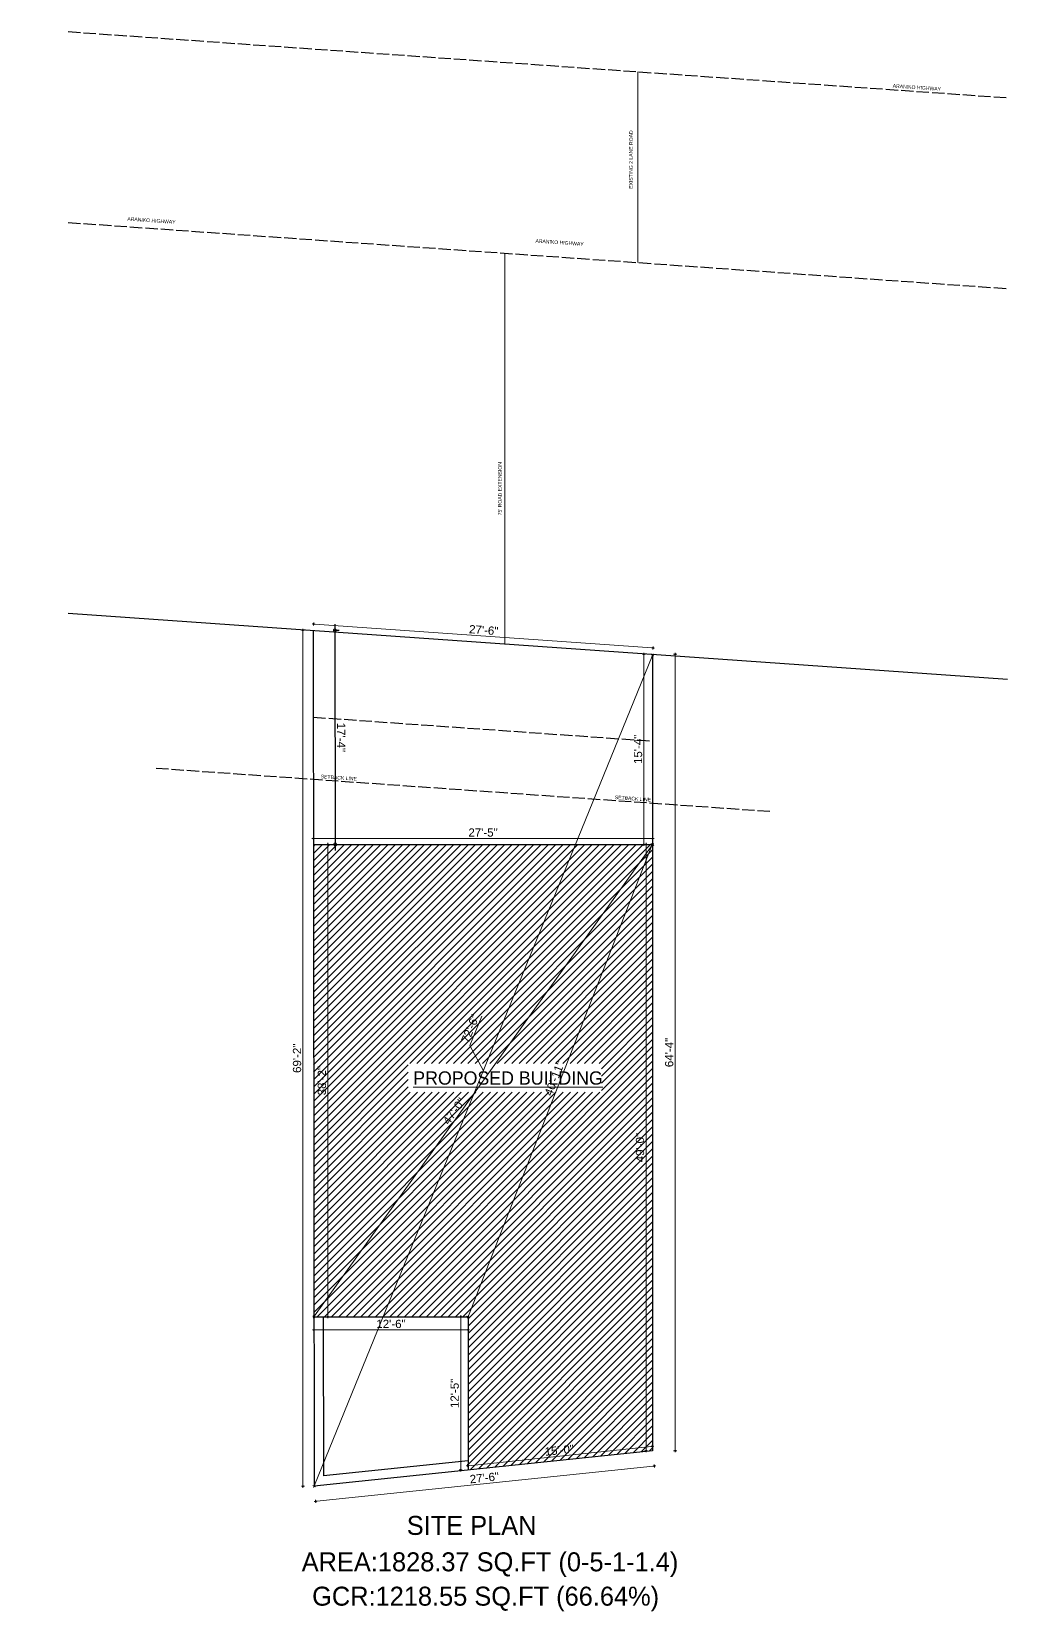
# Model space of a CAD drawing. Header units: inches. Extents: x -71 to 2682309, y -3332 to 801571.
# Drawn here: x 2648917 to 2649883, y 787112 to 788643 of the extents above; entities that cross this region are included whole.
import ezdxf

# ---------------------------------------------------------------- set-up
doc = ezdxf.new("R2010")
doc.units = ezdxf.units.IN
doc.header["$MEASUREMENT"] = 0
doc.header["$PDMODE"] = 99
doc.linetypes.add('ACAD_ISO02W100', pattern=[15, 12, -3])
for name, color, linetype, lineweight in [('1-Wall', 20, 'Continuous', 30), ('DIM RA', 4, 'Continuous', 15), ('DOOR-WIN RA', 3, 'Continuous', 20), ('Hatch', 254, 'Continuous', 9), ('HATCH RA', 8, 'Continuous', 9), ('TEXT RA', 254, 'Continuous', 20)]:
    doc.layers.add(name, color=color, linetype=linetype, lineweight=lineweight)
doc.layers.add('lettring', color=7, linetype='Continuous')
doc.styles.add('DIM 8', font='arial.ttf', dxfattribs={"height": 8})
doc.styles.add('EAPL', font='arial.ttf', dxfattribs={"height": 8})
doc.styles.add('RA 50 new', font='GOTHIC.TTF', dxfattribs={"height": 100})
doc.styles.get("Standard").update_dxf_attribs({"font": 'arial.ttf'})
doc.dimstyles.new('Copy of DIM 8', dxfattribs={"dimtxt": 8, "dimasz": 1, "dimexe": 6, "dimexo": 18, "dimgap": 1.6875, "dimtad": 1, "dimdec": 0, "dimzin": 3, "dimdsep": 46, "dimlunit": 4, "dimtxsty": 'DIM 8', "dimblk": 'dot 2', "dimcen": 0.09375, "dimse1": 1, "dimse2": 1, "dimclrd": 1, "dimclre": 1, "dimclrt": 256, "dimadec": 0, "dimazin": 0, "dimtfac": 0.75, "dimtdec": 0, "dimtix": 1, "dimtmove": 1, "dimatfit": 3, "dimldrblk": 'DOT', "dimfxl": 1, "dimtolj": 1, "dimtzin": 0, "dimlwd": 9, "dimlwe": 9, "dimarcsym": 0})
doc.dimstyles.new('EA Copy of 1-8', dxfattribs={"dimtxt": 8, "dimasz": 6, "dimexe": 4, "dimexo": 6, "dimgap": 2, "dimtad": 1, "dimdec": 0, "dimzin": 0, "dimdsep": 46, "dimlunit": 3, "dimtxsty": 'EAPL', "dimblk": 'DOTSMALL', "dimcen": -0.09, "dimdle": 6, "dimclrd": 256, "dimclre": 256, "dimclrt": 256, "dimadec": 0, "dimazin": 0, "dimtfac": 8, "dimtdec": 0, "dimtix": 1, "dimtmove": 0, "dimatfit": 3, "dimldrblk": 'OPEN30', "dimfxl": 1, "dimfxlon": 1, "dimtolj": 1, "dimtzin": 0, "dimlwd": -1, "dimlwe": -1, "dimarcsym": 0})

# ---------------------------------------------------------------- blocks, each defined once
blk = doc.blocks.new('dot1')
at = {"layer": 'Hatch'}
h = blk.add_hatch(color=256, dxfattribs=at)
edge = h.paths.add_edge_path()
edge.add_arc((0, 0), 1, 0, 360)
for p, q in [((3, 0), (-3, 0)), ((0, 3), (0, -3))]:
    blk.add_line(p, q, dxfattribs=at)
blk.add_circle((0, 0), 1, dxfattribs=at)
blk = doc.blocks.new('dot 2')
at = {"layer": 'Hatch', "xscale": 0.5, "yscale": 0.5, "zscale": 0.5}
blk.add_blockref('dot1', (0, 0), dxfattribs=at)
blk = doc.blocks.new('*D13')
at = {"layer": 'Defpoints', "color": 0, "transparency": 16777216}
for p in [(0, 787573.8), (-23.5, 787409.5), (2650385.6, 787409.5)]:
    blk.add_point(p, dxfattribs=at)
at = {"layer": 'DIM RA', "color": 1, "lineweight": 9, "transparency": 16777216}
blk.add_line((-23.5, 787572.8), (-23.5, 787410.5), dxfattribs=at)
for p, rotation in [((-23.5, 787573.8), 90), ((-23.5, 787409.5), 270)]:
    blk.add_blockref('dot 2', p, dxfattribs=dict(at, rotation=rotation))
at = {"layer": 'DIM RA', "transparency": 16777216, "insert": (-29.3, 787491.6), "char_height": 8, "attachment_point": 5, "rotation": 90, "style": 'DIM 8'}
blk.add_mtext('\\A1;13\'-8"', dxfattribs=at)
blk = doc.blocks.new('_Dot')
at = {"color": 0, "linetype": 'ByBlock', "lineweight": -2}
blk.add_line((-0.5, 0), (-1, 0), dxfattribs=at)
at = {"color": 0, "linetype": 'ByBlock', "const_width": 0.5}
blk.add_lwpolyline([(-0.25, 0, 1), (0.25, 0, 1)], format="xyb", close=True, dxfattribs=at)
blk = doc.blocks.new('*D298')
at = {"layer": 'Defpoints', "color": 0, "transparency": 16777216}
for p in [(2649529.5, 788039.5), (2649529.5, 787267.3), (2649541.7, 787267.3)]:
    blk.add_point(p, dxfattribs=at)
at = {"layer": 'lettring', "color": 1, "lineweight": 9, "transparency": 16777216}
blk.add_line((2649541.7, 788038.5), (2649541.7, 787268.3), dxfattribs=at)
for p, rotation in [((2649541.7, 788039.5), 90), ((2649541.7, 787267.3), 270)]:
    blk.add_blockref('dot 2', p, dxfattribs=dict(at, rotation=rotation))
at = {"layer": 'lettring', "transparency": 16777216, "insert": (2649535.9, 787653.4), "char_height": 8, "attachment_point": 5, "rotation": 90, "style": 'DIM 8'}
blk.add_mtext('\\A1;64\'-4"', dxfattribs=at)
blk = doc.blocks.new('*D299')
at = {"layer": 'Defpoints', "color": 0, "transparency": 16777216}
for p in [(2649190.5, 788062.7), (2649180.6, 787232.9), (2649191.5, 787232.9)]:
    blk.add_point(p, dxfattribs=at)
at = {"layer": 'lettring', "color": 1, "lineweight": 9, "transparency": 16777216}
blk.add_line((2649180.6, 788061.7), (2649180.6, 787233.9), dxfattribs=at)
for p, rotation in [((2649180.6, 788062.7), 90), ((2649180.6, 787232.9), 270)]:
    blk.add_blockref('dot 2', p, dxfattribs=dict(at, rotation=rotation))
at = {"layer": 'lettring', "transparency": 16777216, "insert": (2649174.9, 787647.8), "char_height": 8, "attachment_point": 5, "rotation": 90, "style": 'DIM 8'}
blk.add_mtext('\\A1;69\'-2"', dxfattribs=at)
blk = doc.blocks.new('*D302')
at = {"layer": 'Defpoints', "color": 0, "transparency": 16777216}
for p in [(2649519.7, 788038.6), (2649191.5, 787232.9), (2649191.5, 787232.9)]:
    blk.add_point(p, dxfattribs=at)
at = {"layer": 'lettring', "color": 1, "lineweight": 9, "transparency": 16777216}
for p, q in [((2649519.3, 788037.7), (2649191.9, 787233.8)), ((2649342.4, 787660.2), (2649354, 787688.7)), ((2649355.6, 787635.7), (2649342.4, 787660.2))]:
    blk.add_line(p, q, dxfattribs=at)
for p, rotation in [((2649519.7, 788038.6), 67.83303469743687), ((2649191.5, 787232.9), 247.8330346974368)]:
    blk.add_blockref('dot 2', p, dxfattribs=dict(at, rotation=rotation))
at = {"layer": 'lettring', "transparency": 16777216, "insert": (2649342.9, 787676.6), "char_height": 8, "attachment_point": 5, "rotation": 67.833, "style": 'DIM 8'}
blk.add_mtext('\\A1;72\'-6"', dxfattribs=at)
blk = doc.blocks.new('*D303')
at = {"layer": 'Defpoints', "color": 0, "transparency": 16777216}
for p in [(2649519.8, 788039.5), (2649511.4, 787855.1), (2649519.8, 787855.1)]:
    blk.add_point(p, dxfattribs=at)
at = {"layer": 'lettring', "color": 1, "lineweight": 9, "transparency": 16777216}
blk.add_line((2649511.4, 788038.5), (2649511.4, 787856.1), dxfattribs=at)
for p, rotation in [((2649511.4, 788039.5), 90), ((2649511.4, 787855.1), 270)]:
    blk.add_blockref('dot 2', p, dxfattribs=dict(at, rotation=rotation))
at = {"layer": 'lettring', "transparency": 16777216, "insert": (2649505.7, 787947.3), "char_height": 8, "attachment_point": 5, "rotation": 90, "style": 'DIM 8'}
blk.add_mtext('\\A1;15\'-4"', dxfattribs=at)
blk = doc.blocks.new('*D304')
at = {"layer": 'Defpoints', "color": 0, "transparency": 16777216}
for p in [(2649190.8, 787855.1), (2649519.8, 787860.8), (2649519.8, 787855.1)]:
    blk.add_point(p, dxfattribs=at)
at = {"layer": 'lettring', "color": 1, "lineweight": 9, "transparency": 16777216}
blk.add_line((2649191.8, 787860.8), (2649518.8, 787860.8), dxfattribs=at)
at = {"layer": 'lettring', "color": 1, "lineweight": 9, "transparency": 16777216, "rotation": 180}
blk.add_blockref('dot 2', (2649190.8, 787860.8), dxfattribs=at)
at = {"layer": 'lettring', "color": 1, "lineweight": 9, "transparency": 16777216}
blk.add_blockref('dot 2', (2649519.8, 787860.8), dxfattribs=at)
at = {"layer": 'lettring', "transparency": 16777216, "insert": (2649355.3, 787866.6), "char_height": 8, "attachment_point": 5, "style": 'DIM 8'}
blk.add_mtext('\\A1;27\'-5"', dxfattribs=at)
blk = doc.blocks.new('*D305')
at = {"layer": 'Defpoints', "color": 0, "transparency": 16777216}
for p in [(2649190.8, 787855.1), (2649204.8, 787855.1), (2649191.3, 787397.2)]:
    blk.add_point(p, dxfattribs=at)
at = {"layer": 'lettring', "color": 1, "lineweight": 9, "transparency": 16777216}
blk.add_line((2649204.8, 787398.2), (2649204.8, 787854.1), dxfattribs=at)
for p, rotation in [((2649204.8, 787855.1), 90), ((2649204.8, 787397.2), 270)]:
    blk.add_blockref('dot 2', p, dxfattribs=dict(at, rotation=rotation))
at = {"layer": 'lettring', "transparency": 16777216, "insert": (2649199, 787626.1), "char_height": 8, "attachment_point": 5, "rotation": 90, "style": 'DIM 8'}
blk.add_mtext('\\A1;38\'-2"', dxfattribs=at)
blk = doc.blocks.new('*D306')
at = {"layer": 'Defpoints', "color": 0, "transparency": 16777216}
for p in [(2649519.8, 787855.1), (2649513.4, 787267.3), (2649519.8, 787267.3)]:
    blk.add_point(p, dxfattribs=at)
at = {"layer": 'lettring', "color": 1, "lineweight": 9, "transparency": 16777216}
blk.add_line((2649513.4, 787854.1), (2649513.4, 787268.3), dxfattribs=at)
for p, rotation in [((2649513.4, 787855.1), 90), ((2649513.4, 787267.3), 270)]:
    blk.add_blockref('dot 2', p, dxfattribs=dict(at, rotation=rotation))
at = {"layer": 'lettring', "transparency": 16777216, "insert": (2649507.6, 787561.2), "char_height": 8, "attachment_point": 5, "rotation": 90, "style": 'DIM 8'}
blk.add_mtext('\\A1;49\'-0"', dxfattribs=at)
blk = doc.blocks.new('*D307')
at = {"layer": 'Defpoints', "color": 0, "transparency": 16777216}
for p in [(2649519.4, 787271.5), (2649519.8, 787267.3), (2649340.8, 787248.6)]:
    blk.add_point(p, dxfattribs=at)
at = {"layer": 'lettring', "color": 1, "lineweight": 9, "transparency": 16777216}
blk.add_line((2649341.3, 787252.8), (2649518.4, 787271.4), dxfattribs=at)
for p, rotation in [((2649519.4, 787271.5), 5.984815715079443), ((2649340.4, 787252.7), 185.9848157150794)]:
    blk.add_blockref('dot 2', p, dxfattribs=dict(at, rotation=rotation))
at = {"layer": 'lettring', "transparency": 16777216, "insert": (2649429.3, 787267.8), "char_height": 8, "attachment_point": 5, "rotation": 5.9848, "style": 'DIM 8'}
blk.add_mtext('\\A1;15\'-0"', dxfattribs=at)
blk = doc.blocks.new('*D308')
at = {"layer": 'Defpoints', "color": 0, "transparency": 16777216}
for p in [(2649340.8, 787397.2), (2649333.6, 787248.7), (2649340.8, 787248.7)]:
    blk.add_point(p, dxfattribs=at)
at = {"layer": 'lettring', "color": 1, "lineweight": 9, "transparency": 16777216}
blk.add_line((2649333.6, 787396.2), (2649333.6, 787249.7), dxfattribs=at)
for p, rotation in [((2649333.6, 787397.2), 90), ((2649333.6, 787248.7), 270)]:
    blk.add_blockref('dot 2', p, dxfattribs=dict(at, rotation=rotation))
at = {"layer": 'lettring', "transparency": 16777216, "insert": (2649327.8, 787322.9), "char_height": 8, "attachment_point": 5, "rotation": 90, "style": 'DIM 8'}
blk.add_mtext('\\A1;12\'-5"', dxfattribs=at)
blk = doc.blocks.new('*D309')
at = {"layer": 'Defpoints', "color": 0, "transparency": 16777216}
for p in [(2649191.3, 787397.2), (2649340.8, 787397.2), (2649340.8, 787384.4)]:
    blk.add_point(p, dxfattribs=at)
at = {"layer": 'lettring', "color": 1, "lineweight": 9, "transparency": 16777216}
blk.add_line((2649192.3, 787384.4), (2649339.8, 787384.4), dxfattribs=at)
at = {"layer": 'lettring', "color": 1, "lineweight": 9, "transparency": 16777216, "rotation": 180}
blk.add_blockref('dot 2', (2649191.3, 787384.4), dxfattribs=at)
at = {"layer": 'lettring', "color": 1, "lineweight": 9, "transparency": 16777216}
blk.add_blockref('dot 2', (2649340.8, 787384.4), dxfattribs=at)
at = {"layer": 'lettring', "transparency": 16777216, "insert": (2649266, 787390.2), "char_height": 8, "attachment_point": 5, "style": 'DIM 8'}
blk.add_mtext('\\A1;12\'-6"', dxfattribs=at)
blk = doc.blocks.new('*D310')
at = {"layer": 'Defpoints', "color": 0, "transparency": 16777216}
for p in [(2649519.3, 787855.1), (2649340.8, 787397.2), (2649340.8, 787397.2)]:
    blk.add_point(p, dxfattribs=at)
at = {"layer": 'lettring', "color": 1, "lineweight": 9, "transparency": 16777216}
blk.add_line((2649518.9, 787854.1), (2649341.2, 787398.1), dxfattribs=at)
for p, rotation in [((2649519.3, 787855.1), 68.705999874331), ((2649340.8, 787397.2), 248.705999874331)]:
    blk.add_blockref('dot 2', p, dxfattribs=dict(at, rotation=rotation))
at = {"layer": 'lettring', "transparency": 16777216, "insert": (2649424.6, 787628.2), "char_height": 8, "attachment_point": 5, "rotation": 68.706, "style": 'DIM 8'}
blk.add_mtext('\\A1;40\'-11"', dxfattribs=at)
blk = doc.blocks.new('*D311')
at = {"layer": 'Defpoints', "color": 0, "transparency": 16777216}
for p in [(2649519.8, 787855.1), (2649191.3, 787397.2), (2649191.3, 787397.2)]:
    blk.add_point(p, dxfattribs=at)
at = {"layer": 'lettring', "color": 1, "lineweight": 9, "transparency": 16777216}
blk.add_line((2649519.2, 787854.3), (2649191.9, 787398), dxfattribs=at)
for p, rotation in [((2649519.8, 787855.1), 54.3427521757642), ((2649191.3, 787397.2), 234.3427521757642)]:
    blk.add_blockref('dot 2', p, dxfattribs=dict(at, rotation=rotation))
at = {"layer": 'lettring', "transparency": 16777216, "insert": (2649327.2, 787596.5), "char_height": 8, "attachment_point": 5, "rotation": 54.3428, "style": 'DIM 8'}
blk.add_mtext('\\A1;47\'-0"', dxfattribs=at)
blk = doc.blocks.new('_DotSmall')
at = {"color": 0, "linetype": 'ByBlock', "const_width": 0.5}
blk.add_lwpolyline([(-0.0625, 0, 1), (0.0625, 0, 1)], format="xyb", close=True, dxfattribs=at)
blk = doc.blocks.new('*D444')
at = {"layer": 'Defpoints', "color": 0, "transparency": 16777216}
for p in [(2649190.5, 788062.7), (2649190.8, 787855.1), (2649211.9, 787855.1)]:
    blk.add_point(p, dxfattribs=at)
at = {"layer": 'lettring', "transparency": 16777216}
for p, q in [((2649211.6, 788068.7), (2649211.9, 787849.1)), ((2649210.6, 788062.7), (2649215.6, 788062.7)), ((2649210.9, 787855.1), (2649215.9, 787855.1))]:
    blk.add_line(p, q, dxfattribs=at)
at = {"layer": 'lettring', "transparency": 16777216, "xscale": 6, "yscale": 6, "zscale": 6}
for p, rotation in [((2649211.6, 788062.7), 90.0750715965328), ((2649211.9, 787855.1), 270.0750715965328)]:
    blk.add_blockref('_DotSmall', p, dxfattribs=dict(at, rotation=rotation))
at = {"layer": 'lettring', "transparency": 16777216, "insert": (2649217.7, 787958.9), "char_height": 8, "attachment_point": 5, "rotation": 270.0751, "style": 'EAPL'}
blk.add_mtext('\\A1;17\'-4"', dxfattribs=at)
blk = doc.blocks.new('_Open30')
at = {"color": 0, "linetype": 'ByBlock', "lineweight": -2}
for p, q in [((-1, 0.27), (0, 0)), ((0, 0), (-1, -0.27)), ((0, 0), (-1, 0))]:
    blk.add_line(p, q, dxfattribs=at)

msp = doc.modelspace()

# ---------------------------------------------------------------- hatches: boundary and pattern name
at = {"layer": 'HATCH RA', "transparency": 33554536}
h = msp.add_hatch(dxfattribs=at)
h.set_pattern_fill('ANSI31', color=256, scale=40)
h.set_pattern_definition([(45, (-1194.239, -2013.562), (-3.535533906, 3.535533906), [])])
h.paths.add_polyline_path([(2649519.8, 787855.1), (2649190.7, 787855.1), (2649191.3, 787397.2), (2649340.8, 787397.2), (2649340.8, 787248.6), (2649519.8, 787267.3)])
h.paths.add_polyline_path([(2649282.8, 787614.8), (2649470.1, 787614.8), (2649470.1, 787642.6), (2649282.8, 787642.6)], flags=16)

# ---------------------------------------------------------------- linework, layer by layer
at = {"linetype": 'ACAD_ISO02W100'}
for p, q in [((2648952.9, 788643.1), (2649864.2, 788579)), ((2648952.9, 788458.1), (2649864.2, 788394)), ((2649190.6, 787978.5), (2649519.8, 787955.3)), ((2649038.1, 787929.1), (2649636.6, 787887))]:
    msp.add_line(p, q, dxfattribs=at)
at = {"layer": '1-Wall'}
for p, q in [((2648952.9, 788079.4), (2649864.2, 788015.3)), ((2649190.5, 788062.7), (2649191.5, 787232.9)), ((2649519.8, 788039.5), (2649519.8, 787267.3)), ((2649190.8, 787855.1), (2649519.8, 787855.1)), ((2649191.3, 787397.2), (2649340.8, 787397.2)), ((2649200.3, 787397.2), (2649200.5, 787242.9)), ((2649340.8, 787397.2), (2649340.8, 787248.6)), ((2649519.8, 787267.3), (2649191.5, 787232.9)), ((2649340.8, 787257.6), (2649200.5, 787242.9))]:
    msp.add_line(p, q, dxfattribs=at)
at = {"layer": 'DOOR-WIN RA'}
for p, q in [((2649505.5, 788419.2), (2649505.5, 788604.3)), ((2649376.4, 788049.6), (2649376.4, 788428.3))]:
    msp.add_line(p, q, dxfattribs=at)

# ---------------------------------------------------------------- texts
at = {"lineweight": 30, "char_height": 3.511, "attachment_point": 1}
for s, insert, rotation in [('ARANIKO HIGHWAY', (2649752.9, 788592.4), 355.9761), ('EXISTING 2 LANE ROAD', (2649497, 788490.7), 90), ('ARANIKO HIGHWAY', (2649010.4, 788463.5), 355.9761), ('ARANIKO HIGHWAY', (2649406.3, 788442.1), 355.9761), ("75' ROAD EXTENSION", (2649369.9, 788174.2), 90), ('SETBACK LINE', (2649198, 787922.8), 355.9761), ('SETBACK LINE', (2649483.3, 787902.6), 355.9761)]:
    msp.add_mtext_dynamic_manual_height_columns(s, width=81.595, gutter_width=0.293, heights=[0], dxfattribs=dict(at, insert=insert, rotation=rotation))
at = {"layer": 'TEXT RA', "attachment_point": 1, "style": 'RA 50 new'}
for s, width, gutter_width, insert, char_height in [('{\\LPROPOSED BUILDING}', 243.444, 0.366, (2649287.6, 787635.1), 12.887), ('SITE PLAN', 347.778, 0.523, (2649281.3, 787204.1), 18.41), ('AREA:1828.37 SQ.FT (0-5-1-1.4)', 372.503, 0.523, (2649179.4, 787168.8), 18.41), ('GCR:1218.55 SQ.FT (66.64%)', 347.778, 0.523, (2649189.5, 787135.5), 18.41)]:
    msp.add_mtext_dynamic_manual_height_columns(s, width=width, gutter_width=gutter_width, heights=[0], dxfattribs=dict(at, insert=insert, char_height=char_height))

# ---------------------------------------------------------------- dimensions: what is measured, and where the dimension line sits
at = {"layer": 'DIM RA'}
dim = msp.add_linear_dim(base=(-23.5, 787409.5), p1=(0, 787573.8), p2=(2650385.6, 787409.5), angle=90, dimstyle='Copy of DIM 8', dxfattribs=at)
dim.commit()
dim.dimension.update_dxf_attribs({"geometry": '*D13', "text_midpoint": (-29.3, 787491.6)})
at = {"layer": 'lettring'}
for p1, p2, distance in [((2649190.5, 788062.7), (2649519.8, 788039.5), 6.1), ((2649191.5, 787232.9), (2649519.8, 787267.3), -14.8)]:
    msp.add_aligned_dim(p1=p1, p2=p2, distance=distance, dimstyle='Copy of DIM 8', dxfattribs=at).render()
for p1, p2, distance, dimstyle, picture, middle in [((2649190.5, 788062.7), (2649190.8, 787855.1), 21.1, 'EA Copy of 1-8', '*D444', (2649217.7, 787958.9)), ((2649519.3, 787855.1), (2649340.8, 787397.2), 0, 'Copy of DIM 8', '*D310', (2649424.6, 787628.2)), ((2649340.8, 787248.6), (2649519.8, 787267.3), 4.2, 'Copy of DIM 8', '*D307', (2649429.3, 787267.8))]:
    dim = msp.add_aligned_dim(p1=p1, p2=p2, distance=distance, dimstyle=dimstyle, dxfattribs=at)
    dim.commit()
    dim.dimension.update_dxf_attribs({"geometry": picture, "text_midpoint": middle})
for base, p1, p2, picture, middle in [((2649180.6, 787232.9), (2649190.5, 788062.7), (2649191.5, 787232.9), '*D299', (2649174.9, 787647.8)), ((2649511.4, 787855.1), (2649519.8, 788039.5), (2649519.8, 787855.1), '*D303', (2649505.7, 787947.3)), ((2649541.7, 787267.3), (2649529.5, 788039.5), (2649529.5, 787267.3), '*D298', (2649535.9, 787653.4)), ((2649204.8, 787855.1), (2649191.3, 787397.2), (2649190.8, 787855.1), '*D305', (2649199, 787626.1)), ((2649513.4, 787267.3), (2649519.8, 787855.1), (2649519.8, 787267.3), '*D306', (2649507.6, 787561.2)), ((2649333.5611111, 787248.6860908), (2649340.7903752, 787397.1860908), (2649340.7903752, 787248.6860908), '*D308', (2649327.7890272, 787322.9360908))]:
    dim = msp.add_linear_dim(base=base, p1=p1, p2=p2, angle=90, dimstyle='Copy of DIM 8', dxfattribs=at)
    dim.commit()
    dim.dimension.update_dxf_attribs({"geometry": picture, "text_midpoint": middle})
for base, p1, p2, angle, picture, middle in [((2649191.5, 787232.9), (2649519.7, 788038.6), (2649191.5, 787232.9), 247.833, '*D302', (2649343.1, 787661.7)), ((2649191.3, 787397.2), (2649519.8, 787855.1), (2649191.3, 787397.2), 234.3428, '*D311', (2649331.9, 787593.1))]:
    dim = msp.add_linear_dim(base=base, p1=p1, p2=p2, angle=angle, dimstyle='Copy of DIM 8', dxfattribs=at)
    dim.commit()
    dim.dimension.update_dxf_attribs({"geometry": picture, "text_midpoint": middle, "dimtype": 161})
for base, p1, p2, picture, middle in [((2649519.8, 787860.8), (2649190.8, 787855.1), (2649519.8, 787855.1), '*D304', (2649355.3, 787866.6)), ((2649340.7904, 787384.4425), (2649191.2841, 787397.1861), (2649340.7904, 787397.1861), '*D309', (2649266.0372, 787390.2146))]:
    dim = msp.add_linear_dim(base=base, p1=p1, p2=p2, dimstyle='Copy of DIM 8', dxfattribs=at)
    dim.commit()
    dim.dimension.update_dxf_attribs({"geometry": picture, "text_midpoint": middle})

doc.saveas('drawing.dxf')
